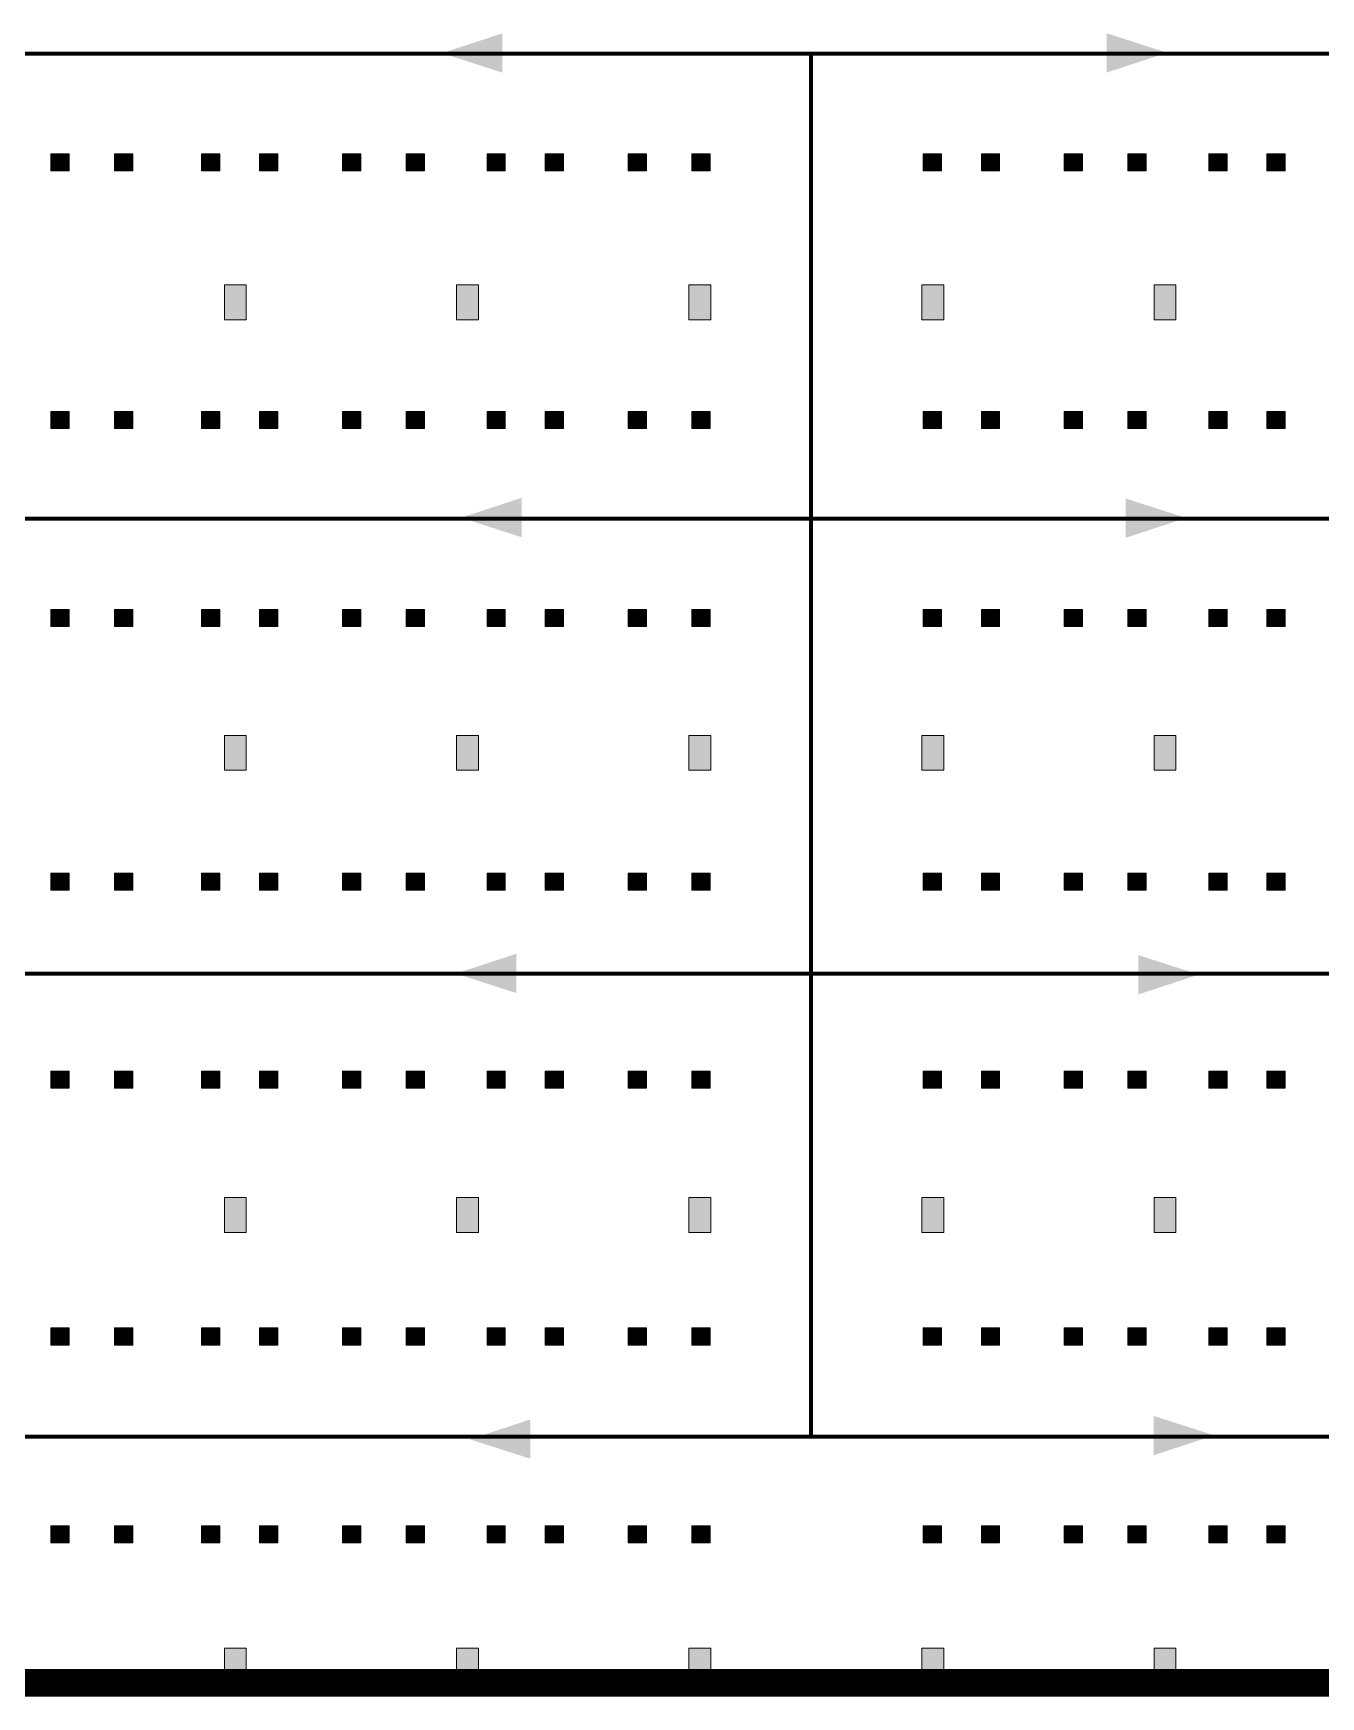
# Model space of a CAD drawing. Header units: millimetres. Extents: x 13810 to 67229, y 12374 to 21950.
# Drawn here: x 37449.4 to 37555.9, y 15050.6 to 15188.4 of the extents above; entities that cross this region are included whole.
import ezdxf

# ---------------------------------------------------------------- set-up
doc = ezdxf.new("R2010")
doc.units = ezdxf.units.MM
doc.layers.add('План_Штампы', color=7, linetype='Continuous')

msp = doc.modelspace()

# ---------------------------------------------------------------- hatches: boundary and pattern name
at = {"lineweight": 0}
h = msp.add_hatch(color=256, dxfattribs=at)
h.dxf.hatch_style = 1
h.paths.add_polyline_path([(37452.33, 15176.99), (37452.33, 15178.41), (37450.82, 15178.41), (37450.82, 15176.99)])
h = msp.add_hatch(color=256, dxfattribs=at)
h.dxf.hatch_style = 1
h.paths.add_polyline_path([(37457.61, 15176.99), (37457.61, 15178.41), (37456.09, 15178.41), (37456.09, 15176.99)])
h = msp.add_hatch(color=256, dxfattribs=at)
h.dxf.hatch_style = 1
h.paths.add_polyline_path([(37464.81, 15176.99), (37464.81, 15178.41), (37463.29, 15178.41), (37463.29, 15176.99)])
h = msp.add_hatch(color=256, dxfattribs=at)
h.dxf.hatch_style = 1
h.paths.add_polyline_path([(37469.62, 15176.99), (37469.62, 15178.41), (37468.1, 15178.41), (37468.1, 15176.99)])
h = msp.add_hatch(color=256, dxfattribs=at)
h.dxf.hatch_style = 1
h.paths.add_polyline_path([(37476.48, 15176.99), (37476.48, 15178.41), (37474.97, 15178.41), (37474.97, 15176.99)])
h = msp.add_hatch(color=256, dxfattribs=at)
h.dxf.hatch_style = 1
h.paths.add_polyline_path([(37481.76, 15176.99), (37481.76, 15178.41), (37480.24, 15178.41), (37480.24, 15176.99)])
h = msp.add_hatch(color=256, dxfattribs=at)
h.dxf.hatch_style = 1
h.paths.add_polyline_path([(37488.44, 15176.99), (37488.44, 15178.41), (37486.93, 15178.41), (37486.93, 15176.99)])
h = msp.add_hatch(color=256, dxfattribs=at)
h.dxf.hatch_style = 1
h.paths.add_polyline_path([(37493.26, 15176.99), (37493.26, 15178.41), (37491.74, 15178.41), (37491.74, 15176.99)])
h = msp.add_hatch(color=256, dxfattribs=at)
h.dxf.hatch_style = 1
h.paths.add_polyline_path([(37500.12, 15176.99), (37500.12, 15178.41), (37498.6, 15178.41), (37498.6, 15176.99)])
h = msp.add_hatch(color=256, dxfattribs=at)
h.dxf.hatch_style = 1
h.paths.add_polyline_path([(37505.39, 15176.99), (37505.39, 15178.41), (37503.87, 15178.41), (37503.87, 15176.99)])
h = msp.add_hatch(color=256, dxfattribs=at)
h.dxf.hatch_style = 1
h.paths.add_polyline_path([(37524.55, 15176.99), (37524.55, 15178.41), (37523.03, 15178.41), (37523.03, 15176.99)])
h = msp.add_hatch(color=256, dxfattribs=at)
h.dxf.hatch_style = 1
h.paths.add_polyline_path([(37529.36, 15176.99), (37529.36, 15178.41), (37527.85, 15178.41), (37527.85, 15176.99)])
h = msp.add_hatch(color=256, dxfattribs=at)
h.dxf.hatch_style = 1
h.paths.add_polyline_path([(37536.22, 15176.99), (37536.22, 15178.41), (37534.71, 15178.41), (37534.71, 15176.99)])
h = msp.add_hatch(color=256, dxfattribs=at)
h.dxf.hatch_style = 1
h.paths.add_polyline_path([(37541.5, 15176.99), (37541.5, 15178.41), (37539.98, 15178.41), (37539.98, 15176.99)])
h = msp.add_hatch(color=256, dxfattribs=at)
h.dxf.hatch_style = 1
h.paths.add_polyline_path([(37548.19, 15176.99), (37548.19, 15178.41), (37546.67, 15178.41), (37546.67, 15176.99)])
h = msp.add_hatch(color=256, dxfattribs=at)
h.dxf.hatch_style = 1
h.paths.add_polyline_path([(37553, 15176.99), (37553, 15178.41), (37551.48, 15178.41), (37551.48, 15176.99)])
h = msp.add_hatch(color=256, dxfattribs=at)
h.dxf.hatch_style = 1
h.paths.add_polyline_path([(37466.98, 15167.55), (37465.18, 15167.55), (37465.18, 15164.66), (37466.98, 15164.66)])
h = msp.add_hatch(color=256, dxfattribs=at)
h.dxf.hatch_style = 1
h.paths.add_polyline_path([(37466.98, 15167.55), (37465.18, 15167.55), (37465.18, 15164.66), (37466.98, 15164.66)])
h = msp.add_hatch(color=256, dxfattribs=at)
h.dxf.hatch_style = 1
h.paths.add_polyline_path([(37486.21, 15167.55), (37484.41, 15167.55), (37484.41, 15164.66), (37486.21, 15164.66)])
h = msp.add_hatch(color=256, dxfattribs=at)
h.dxf.hatch_style = 1
h.paths.add_polyline_path([(37486.21, 15167.55), (37484.41, 15167.55), (37484.41, 15164.66), (37486.21, 15164.66)])
h = msp.add_hatch(color=256, dxfattribs=at)
h.dxf.hatch_style = 1
h.paths.add_polyline_path([(37505.44, 15167.55), (37503.64, 15167.55), (37503.64, 15164.66), (37505.44, 15164.66)])
h = msp.add_hatch(color=256, dxfattribs=at)
h.dxf.hatch_style = 1
h.paths.add_polyline_path([(37505.44, 15167.55), (37503.64, 15167.55), (37503.64, 15164.66), (37505.44, 15164.66)])
h = msp.add_hatch(color=256, dxfattribs=at)
h.dxf.hatch_style = 1
h.paths.add_polyline_path([(37524.73, 15167.55), (37522.93, 15167.55), (37522.93, 15164.66), (37524.73, 15164.66)])
h = msp.add_hatch(color=256, dxfattribs=at)
h.dxf.hatch_style = 1
h.paths.add_polyline_path([(37524.73, 15167.55), (37522.93, 15167.55), (37522.93, 15164.66), (37524.73, 15164.66)])
h = msp.add_hatch(color=256, dxfattribs=at)
h.dxf.hatch_style = 1
h.paths.add_polyline_path([(37543.96, 15167.55), (37542.16, 15167.55), (37542.16, 15164.66), (37543.96, 15164.66)])
h = msp.add_hatch(color=256, dxfattribs=at)
h.dxf.hatch_style = 1
h.paths.add_polyline_path([(37543.96, 15167.55), (37542.16, 15167.55), (37542.16, 15164.66), (37543.96, 15164.66)])
h = msp.add_hatch(color=256, dxfattribs=at)
h.dxf.hatch_style = 1
h.paths.add_polyline_path([(37452.33, 15155.65), (37452.33, 15157.07), (37450.82, 15157.07), (37450.82, 15155.65)])
h = msp.add_hatch(color=256, dxfattribs=at)
h.dxf.hatch_style = 1
h.paths.add_polyline_path([(37457.61, 15155.65), (37457.61, 15157.07), (37456.09, 15157.07), (37456.09, 15155.65)])
h = msp.add_hatch(color=256, dxfattribs=at)
h.dxf.hatch_style = 1
h.paths.add_polyline_path([(37464.81, 15155.65), (37464.81, 15157.07), (37463.29, 15157.07), (37463.29, 15155.65)])
h = msp.add_hatch(color=256, dxfattribs=at)
h.dxf.hatch_style = 1
h.paths.add_polyline_path([(37469.62, 15155.65), (37469.62, 15157.07), (37468.1, 15157.07), (37468.1, 15155.65)])
h = msp.add_hatch(color=256, dxfattribs=at)
h.dxf.hatch_style = 1
h.paths.add_polyline_path([(37476.48, 15155.65), (37476.48, 15157.07), (37474.97, 15157.07), (37474.97, 15155.65)])
h = msp.add_hatch(color=256, dxfattribs=at)
h.dxf.hatch_style = 1
h.paths.add_polyline_path([(37481.76, 15155.65), (37481.76, 15157.07), (37480.24, 15157.07), (37480.24, 15155.65)])
h = msp.add_hatch(color=256, dxfattribs=at)
h.dxf.hatch_style = 1
h.paths.add_polyline_path([(37488.44, 15155.65), (37488.44, 15157.07), (37486.93, 15157.07), (37486.93, 15155.65)])
h = msp.add_hatch(color=256, dxfattribs=at)
h.dxf.hatch_style = 1
h.paths.add_polyline_path([(37493.26, 15155.65), (37493.26, 15157.07), (37491.74, 15157.07), (37491.74, 15155.65)])
h = msp.add_hatch(color=256, dxfattribs=at)
h.dxf.hatch_style = 1
h.paths.add_polyline_path([(37500.12, 15155.65), (37500.12, 15157.07), (37498.6, 15157.07), (37498.6, 15155.65)])
h = msp.add_hatch(color=256, dxfattribs=at)
h.dxf.hatch_style = 1
h.paths.add_polyline_path([(37505.39, 15155.65), (37505.39, 15157.07), (37503.87, 15157.07), (37503.87, 15155.65)])
h = msp.add_hatch(color=256, dxfattribs=at)
h.dxf.hatch_style = 1
h.paths.add_polyline_path([(37524.55, 15155.65), (37524.55, 15157.07), (37523.03, 15157.07), (37523.03, 15155.65)])
h = msp.add_hatch(color=256, dxfattribs=at)
h.dxf.hatch_style = 1
h.paths.add_polyline_path([(37529.36, 15155.65), (37529.36, 15157.07), (37527.85, 15157.07), (37527.85, 15155.65)])
h = msp.add_hatch(color=256, dxfattribs=at)
h.dxf.hatch_style = 1
h.paths.add_polyline_path([(37536.22, 15155.65), (37536.22, 15157.07), (37534.71, 15157.07), (37534.71, 15155.65)])
h = msp.add_hatch(color=256, dxfattribs=at)
h.dxf.hatch_style = 1
h.paths.add_polyline_path([(37541.5, 15155.65), (37541.5, 15157.07), (37539.98, 15157.07), (37539.98, 15155.65)])
h = msp.add_hatch(color=256, dxfattribs=at)
h.dxf.hatch_style = 1
h.paths.add_polyline_path([(37548.19, 15155.65), (37548.19, 15157.07), (37546.67, 15157.07), (37546.67, 15155.65)])
h = msp.add_hatch(color=256, dxfattribs=at)
h.dxf.hatch_style = 1
h.paths.add_polyline_path([(37553, 15155.65), (37553, 15157.07), (37551.48, 15157.07), (37551.48, 15155.65)])
h = msp.add_hatch(color=256, dxfattribs=at)
h.dxf.hatch_style = 1
h.paths.add_polyline_path([(37452.33, 15139.26), (37452.33, 15140.68), (37450.82, 15140.68), (37450.82, 15139.26)])
h = msp.add_hatch(color=256, dxfattribs=at)
h.dxf.hatch_style = 1
h.paths.add_polyline_path([(37457.61, 15139.26), (37457.61, 15140.68), (37456.09, 15140.68), (37456.09, 15139.26)])
h = msp.add_hatch(color=256, dxfattribs=at)
h.dxf.hatch_style = 1
h.paths.add_polyline_path([(37464.81, 15139.26), (37464.81, 15140.68), (37463.29, 15140.68), (37463.29, 15139.26)])
h = msp.add_hatch(color=256, dxfattribs=at)
h.dxf.hatch_style = 1
h.paths.add_polyline_path([(37469.62, 15139.26), (37469.62, 15140.68), (37468.1, 15140.68), (37468.1, 15139.26)])
h = msp.add_hatch(color=256, dxfattribs=at)
h.dxf.hatch_style = 1
h.paths.add_polyline_path([(37476.48, 15139.26), (37476.48, 15140.68), (37474.97, 15140.68), (37474.97, 15139.26)])
h = msp.add_hatch(color=256, dxfattribs=at)
h.dxf.hatch_style = 1
h.paths.add_polyline_path([(37481.76, 15139.26), (37481.76, 15140.68), (37480.24, 15140.68), (37480.24, 15139.26)])
h = msp.add_hatch(color=256, dxfattribs=at)
h.dxf.hatch_style = 1
h.paths.add_polyline_path([(37488.44, 15139.26), (37488.44, 15140.68), (37486.93, 15140.68), (37486.93, 15139.26)])
h = msp.add_hatch(color=256, dxfattribs=at)
h.dxf.hatch_style = 1
h.paths.add_polyline_path([(37493.26, 15139.26), (37493.26, 15140.68), (37491.74, 15140.68), (37491.74, 15139.26)])
h = msp.add_hatch(color=256, dxfattribs=at)
h.dxf.hatch_style = 1
h.paths.add_polyline_path([(37500.12, 15139.26), (37500.12, 15140.68), (37498.6, 15140.68), (37498.6, 15139.26)])
h = msp.add_hatch(color=256, dxfattribs=at)
h.dxf.hatch_style = 1
h.paths.add_polyline_path([(37505.39, 15139.26), (37505.39, 15140.68), (37503.87, 15140.68), (37503.87, 15139.26)])
h = msp.add_hatch(color=256, dxfattribs=at)
h.dxf.hatch_style = 1
h.paths.add_polyline_path([(37524.55, 15139.26), (37524.55, 15140.68), (37523.03, 15140.68), (37523.03, 15139.26)])
h = msp.add_hatch(color=256, dxfattribs=at)
h.dxf.hatch_style = 1
h.paths.add_polyline_path([(37529.36, 15139.26), (37529.36, 15140.68), (37527.85, 15140.68), (37527.85, 15139.26)])
h = msp.add_hatch(color=256, dxfattribs=at)
h.dxf.hatch_style = 1
h.paths.add_polyline_path([(37536.22, 15139.26), (37536.22, 15140.68), (37534.71, 15140.68), (37534.71, 15139.26)])
h = msp.add_hatch(color=256, dxfattribs=at)
h.dxf.hatch_style = 1
h.paths.add_polyline_path([(37541.5, 15139.26), (37541.5, 15140.68), (37539.98, 15140.68), (37539.98, 15139.26)])
h = msp.add_hatch(color=256, dxfattribs=at)
h.dxf.hatch_style = 1
h.paths.add_polyline_path([(37548.19, 15139.26), (37548.19, 15140.68), (37546.67, 15140.68), (37546.67, 15139.26)])
h = msp.add_hatch(color=256, dxfattribs=at)
h.dxf.hatch_style = 1
h.paths.add_polyline_path([(37553, 15139.26), (37553, 15140.68), (37551.48, 15140.68), (37551.48, 15139.26)])
h = msp.add_hatch(color=256, dxfattribs=at)
h.dxf.hatch_style = 1
h.paths.add_polyline_path([(37466.98, 15130.24), (37465.18, 15130.24), (37465.18, 15127.35), (37466.98, 15127.35)])
h = msp.add_hatch(color=256, dxfattribs=at)
h.dxf.hatch_style = 1
h.paths.add_polyline_path([(37486.21, 15130.24), (37484.41, 15130.24), (37484.41, 15127.35), (37486.21, 15127.35)])
h = msp.add_hatch(color=256, dxfattribs=at)
h.dxf.hatch_style = 1
h.paths.add_polyline_path([(37505.44, 15130.24), (37503.64, 15130.24), (37503.64, 15127.35), (37505.44, 15127.35)])
h = msp.add_hatch(color=256, dxfattribs=at)
h.dxf.hatch_style = 1
h.paths.add_polyline_path([(37524.73, 15130.24), (37522.93, 15130.24), (37522.93, 15127.35), (37524.73, 15127.35)])
h = msp.add_hatch(color=256, dxfattribs=at)
h.dxf.hatch_style = 1
h.paths.add_polyline_path([(37543.96, 15130.24), (37542.16, 15130.24), (37542.16, 15127.35), (37543.96, 15127.35)])
h = msp.add_hatch(color=256, dxfattribs=at)
h.dxf.hatch_style = 1
h.paths.add_polyline_path([(37452.33, 15117.41), (37452.33, 15118.83), (37450.82, 15118.83), (37450.82, 15117.41)])
h = msp.add_hatch(color=256, dxfattribs=at)
h.dxf.hatch_style = 1
h.paths.add_polyline_path([(37457.61, 15117.41), (37457.61, 15118.83), (37456.09, 15118.83), (37456.09, 15117.41)])
h = msp.add_hatch(color=256, dxfattribs=at)
h.dxf.hatch_style = 1
h.paths.add_polyline_path([(37464.81, 15117.41), (37464.81, 15118.83), (37463.29, 15118.83), (37463.29, 15117.41)])
h = msp.add_hatch(color=256, dxfattribs=at)
h.dxf.hatch_style = 1
h.paths.add_polyline_path([(37469.62, 15117.41), (37469.62, 15118.83), (37468.1, 15118.83), (37468.1, 15117.41)])
h = msp.add_hatch(color=256, dxfattribs=at)
h.dxf.hatch_style = 1
h.paths.add_polyline_path([(37476.48, 15117.41), (37476.48, 15118.83), (37474.97, 15118.83), (37474.97, 15117.41)])
h = msp.add_hatch(color=256, dxfattribs=at)
h.dxf.hatch_style = 1
h.paths.add_polyline_path([(37481.76, 15117.41), (37481.76, 15118.83), (37480.24, 15118.83), (37480.24, 15117.41)])
h = msp.add_hatch(color=256, dxfattribs=at)
h.dxf.hatch_style = 1
h.paths.add_polyline_path([(37488.44, 15117.41), (37488.44, 15118.83), (37486.93, 15118.83), (37486.93, 15117.41)])
h = msp.add_hatch(color=256, dxfattribs=at)
h.dxf.hatch_style = 1
h.paths.add_polyline_path([(37493.26, 15117.41), (37493.26, 15118.83), (37491.74, 15118.83), (37491.74, 15117.41)])
h = msp.add_hatch(color=256, dxfattribs=at)
h.dxf.hatch_style = 1
h.paths.add_polyline_path([(37500.12, 15117.41), (37500.12, 15118.83), (37498.6, 15118.83), (37498.6, 15117.41)])
h = msp.add_hatch(color=256, dxfattribs=at)
h.dxf.hatch_style = 1
h.paths.add_polyline_path([(37505.39, 15117.41), (37505.39, 15118.83), (37503.87, 15118.83), (37503.87, 15117.41)])
h = msp.add_hatch(color=256, dxfattribs=at)
h.dxf.hatch_style = 1
h.paths.add_polyline_path([(37524.55, 15117.41), (37524.55, 15118.83), (37523.03, 15118.83), (37523.03, 15117.41)])
h = msp.add_hatch(color=256, dxfattribs=at)
h.dxf.hatch_style = 1
h.paths.add_polyline_path([(37529.36, 15117.41), (37529.36, 15118.83), (37527.85, 15118.83), (37527.85, 15117.41)])
h = msp.add_hatch(color=256, dxfattribs=at)
h.dxf.hatch_style = 1
h.paths.add_polyline_path([(37536.22, 15117.41), (37536.22, 15118.83), (37534.71, 15118.83), (37534.71, 15117.41)])
h = msp.add_hatch(color=256, dxfattribs=at)
h.dxf.hatch_style = 1
h.paths.add_polyline_path([(37541.5, 15117.41), (37541.5, 15118.83), (37539.98, 15118.83), (37539.98, 15117.41)])
h = msp.add_hatch(color=256, dxfattribs=at)
h.dxf.hatch_style = 1
h.paths.add_polyline_path([(37548.19, 15117.41), (37548.19, 15118.83), (37546.67, 15118.83), (37546.67, 15117.41)])
h = msp.add_hatch(color=256, dxfattribs=at)
h.dxf.hatch_style = 1
h.paths.add_polyline_path([(37553, 15117.41), (37553, 15118.83), (37551.48, 15118.83), (37551.48, 15117.41)])
h = msp.add_hatch(color=256, dxfattribs=at)
h.dxf.hatch_style = 1
h.paths.add_polyline_path([(37452.33, 15101.02), (37452.33, 15102.44), (37450.82, 15102.44), (37450.82, 15101.02)])
h = msp.add_hatch(color=256, dxfattribs=at)
h.dxf.hatch_style = 1
h.paths.add_polyline_path([(37457.61, 15101.02), (37457.61, 15102.44), (37456.09, 15102.44), (37456.09, 15101.02)])
h = msp.add_hatch(color=256, dxfattribs=at)
h.dxf.hatch_style = 1
h.paths.add_polyline_path([(37464.81, 15101.02), (37464.81, 15102.44), (37463.29, 15102.44), (37463.29, 15101.02)])
h = msp.add_hatch(color=256, dxfattribs=at)
h.dxf.hatch_style = 1
h.paths.add_polyline_path([(37469.62, 15101.02), (37469.62, 15102.44), (37468.1, 15102.44), (37468.1, 15101.02)])
h = msp.add_hatch(color=256, dxfattribs=at)
h.dxf.hatch_style = 1
h.paths.add_polyline_path([(37476.48, 15101.02), (37476.48, 15102.44), (37474.97, 15102.44), (37474.97, 15101.02)])
h = msp.add_hatch(color=256, dxfattribs=at)
h.dxf.hatch_style = 1
h.paths.add_polyline_path([(37481.76, 15101.02), (37481.76, 15102.44), (37480.24, 15102.44), (37480.24, 15101.02)])
h = msp.add_hatch(color=256, dxfattribs=at)
h.dxf.hatch_style = 1
h.paths.add_polyline_path([(37488.44, 15101.02), (37488.44, 15102.44), (37486.93, 15102.44), (37486.93, 15101.02)])
h = msp.add_hatch(color=256, dxfattribs=at)
h.dxf.hatch_style = 1
h.paths.add_polyline_path([(37493.26, 15101.02), (37493.26, 15102.44), (37491.74, 15102.44), (37491.74, 15101.02)])
h = msp.add_hatch(color=256, dxfattribs=at)
h.dxf.hatch_style = 1
h.paths.add_polyline_path([(37500.12, 15101.02), (37500.12, 15102.44), (37498.6, 15102.44), (37498.6, 15101.02)])
h = msp.add_hatch(color=256, dxfattribs=at)
h.dxf.hatch_style = 1
h.paths.add_polyline_path([(37505.39, 15101.02), (37505.39, 15102.44), (37503.87, 15102.44), (37503.87, 15101.02)])
h = msp.add_hatch(color=256, dxfattribs=at)
h.dxf.hatch_style = 1
h.paths.add_polyline_path([(37524.55, 15101.02), (37524.55, 15102.44), (37523.03, 15102.44), (37523.03, 15101.02)])
h = msp.add_hatch(color=256, dxfattribs=at)
h.dxf.hatch_style = 1
h.paths.add_polyline_path([(37529.36, 15101.02), (37529.36, 15102.44), (37527.85, 15102.44), (37527.85, 15101.02)])
h = msp.add_hatch(color=256, dxfattribs=at)
h.dxf.hatch_style = 1
h.paths.add_polyline_path([(37536.22, 15101.02), (37536.22, 15102.44), (37534.71, 15102.44), (37534.71, 15101.02)])
h = msp.add_hatch(color=256, dxfattribs=at)
h.dxf.hatch_style = 1
h.paths.add_polyline_path([(37541.5, 15101.02), (37541.5, 15102.44), (37539.98, 15102.44), (37539.98, 15101.02)])
h = msp.add_hatch(color=256, dxfattribs=at)
h.dxf.hatch_style = 1
h.paths.add_polyline_path([(37548.19, 15101.02), (37548.19, 15102.44), (37546.67, 15102.44), (37546.67, 15101.02)])
h = msp.add_hatch(color=256, dxfattribs=at)
h.dxf.hatch_style = 1
h.paths.add_polyline_path([(37553, 15101.02), (37553, 15102.44), (37551.48, 15102.44), (37551.48, 15101.02)])
h = msp.add_hatch(color=256, dxfattribs=at)
h.dxf.hatch_style = 1
h.paths.add_polyline_path([(37466.98, 15091.97), (37465.18, 15091.97), (37465.18, 15089.08), (37466.98, 15089.08)])
h = msp.add_hatch(color=256, dxfattribs=at)
h.dxf.hatch_style = 1
h.paths.add_polyline_path([(37486.21, 15091.97), (37484.41, 15091.97), (37484.41, 15089.08), (37486.21, 15089.08)])
h = msp.add_hatch(color=256, dxfattribs=at)
h.dxf.hatch_style = 1
h.paths.add_polyline_path([(37505.44, 15091.97), (37503.64, 15091.97), (37503.64, 15089.08), (37505.44, 15089.08)])
h = msp.add_hatch(color=256, dxfattribs=at)
h.dxf.hatch_style = 1
h.paths.add_polyline_path([(37524.73, 15091.97), (37522.93, 15091.97), (37522.93, 15089.08), (37524.73, 15089.08)])
h = msp.add_hatch(color=256, dxfattribs=at)
h.dxf.hatch_style = 1
h.paths.add_polyline_path([(37543.96, 15091.97), (37542.16, 15091.97), (37542.16, 15089.08), (37543.96, 15089.08)])
h = msp.add_hatch(color=256, dxfattribs=at)
h.dxf.hatch_style = 1
h.paths.add_polyline_path([(37452.33, 15079.75), (37452.33, 15081.17), (37450.82, 15081.17), (37450.82, 15079.75)])
h = msp.add_hatch(color=256, dxfattribs=at)
h.dxf.hatch_style = 1
h.paths.add_polyline_path([(37457.61, 15079.75), (37457.61, 15081.17), (37456.09, 15081.17), (37456.09, 15079.75)])
h = msp.add_hatch(color=256, dxfattribs=at)
h.dxf.hatch_style = 1
h.paths.add_polyline_path([(37464.81, 15079.75), (37464.81, 15081.17), (37463.29, 15081.17), (37463.29, 15079.75)])
h = msp.add_hatch(color=256, dxfattribs=at)
h.dxf.hatch_style = 1
h.paths.add_polyline_path([(37469.62, 15079.75), (37469.62, 15081.17), (37468.1, 15081.17), (37468.1, 15079.75)])
h = msp.add_hatch(color=256, dxfattribs=at)
h.dxf.hatch_style = 1
h.paths.add_polyline_path([(37476.48, 15079.75), (37476.48, 15081.17), (37474.97, 15081.17), (37474.97, 15079.75)])
h = msp.add_hatch(color=256, dxfattribs=at)
h.dxf.hatch_style = 1
h.paths.add_polyline_path([(37481.76, 15079.75), (37481.76, 15081.17), (37480.24, 15081.17), (37480.24, 15079.75)])
h = msp.add_hatch(color=256, dxfattribs=at)
h.dxf.hatch_style = 1
h.paths.add_polyline_path([(37488.44, 15079.75), (37488.44, 15081.17), (37486.93, 15081.17), (37486.93, 15079.75)])
h = msp.add_hatch(color=256, dxfattribs=at)
h.dxf.hatch_style = 1
h.paths.add_polyline_path([(37493.26, 15079.75), (37493.26, 15081.17), (37491.74, 15081.17), (37491.74, 15079.75)])
h = msp.add_hatch(color=256, dxfattribs=at)
h.dxf.hatch_style = 1
h.paths.add_polyline_path([(37500.12, 15079.75), (37500.12, 15081.17), (37498.6, 15081.17), (37498.6, 15079.75)])
h = msp.add_hatch(color=256, dxfattribs=at)
h.dxf.hatch_style = 1
h.paths.add_polyline_path([(37505.39, 15079.75), (37505.39, 15081.17), (37503.87, 15081.17), (37503.87, 15079.75)])
h = msp.add_hatch(color=256, dxfattribs=at)
h.dxf.hatch_style = 1
h.paths.add_polyline_path([(37524.55, 15079.75), (37524.55, 15081.17), (37523.03, 15081.17), (37523.03, 15079.75)])
h = msp.add_hatch(color=256, dxfattribs=at)
h.dxf.hatch_style = 1
h.paths.add_polyline_path([(37529.36, 15079.75), (37529.36, 15081.17), (37527.85, 15081.17), (37527.85, 15079.75)])
h = msp.add_hatch(color=256, dxfattribs=at)
h.dxf.hatch_style = 1
h.paths.add_polyline_path([(37536.22, 15079.75), (37536.22, 15081.17), (37534.71, 15081.17), (37534.71, 15079.75)])
h = msp.add_hatch(color=256, dxfattribs=at)
h.dxf.hatch_style = 1
h.paths.add_polyline_path([(37541.5, 15079.75), (37541.5, 15081.17), (37539.98, 15081.17), (37539.98, 15079.75)])
h = msp.add_hatch(color=256, dxfattribs=at)
h.dxf.hatch_style = 1
h.paths.add_polyline_path([(37548.19, 15079.75), (37548.19, 15081.17), (37546.67, 15081.17), (37546.67, 15079.75)])
h = msp.add_hatch(color=256, dxfattribs=at)
h.dxf.hatch_style = 1
h.paths.add_polyline_path([(37553, 15079.75), (37553, 15081.17), (37551.48, 15081.17), (37551.48, 15079.75)])
h = msp.add_hatch(color=256, dxfattribs=at)
h.dxf.hatch_style = 1
h.paths.add_polyline_path([(37452.33, 15063.36), (37452.33, 15064.78), (37450.82, 15064.78), (37450.82, 15063.36)])
h = msp.add_hatch(color=256, dxfattribs=at)
h.dxf.hatch_style = 1
h.paths.add_polyline_path([(37457.61, 15063.36), (37457.61, 15064.78), (37456.09, 15064.78), (37456.09, 15063.36)])
h = msp.add_hatch(color=256, dxfattribs=at)
h.dxf.hatch_style = 1
h.paths.add_polyline_path([(37464.81, 15063.36), (37464.81, 15064.78), (37463.29, 15064.78), (37463.29, 15063.36)])
h = msp.add_hatch(color=256, dxfattribs=at)
h.dxf.hatch_style = 1
h.paths.add_polyline_path([(37469.62, 15063.36), (37469.62, 15064.78), (37468.1, 15064.78), (37468.1, 15063.36)])
h = msp.add_hatch(color=256, dxfattribs=at)
h.dxf.hatch_style = 1
h.paths.add_polyline_path([(37476.48, 15063.36), (37476.48, 15064.78), (37474.97, 15064.78), (37474.97, 15063.36)])
h = msp.add_hatch(color=256, dxfattribs=at)
h.dxf.hatch_style = 1
h.paths.add_polyline_path([(37481.76, 15063.36), (37481.76, 15064.78), (37480.24, 15064.78), (37480.24, 15063.36)])
h = msp.add_hatch(color=256, dxfattribs=at)
h.dxf.hatch_style = 1
h.paths.add_polyline_path([(37488.44, 15063.36), (37488.44, 15064.78), (37486.93, 15064.78), (37486.93, 15063.36)])
h = msp.add_hatch(color=256, dxfattribs=at)
h.dxf.hatch_style = 1
h.paths.add_polyline_path([(37493.26, 15063.36), (37493.26, 15064.78), (37491.74, 15064.78), (37491.74, 15063.36)])
h = msp.add_hatch(color=256, dxfattribs=at)
h.dxf.hatch_style = 1
h.paths.add_polyline_path([(37500.12, 15063.36), (37500.12, 15064.78), (37498.6, 15064.78), (37498.6, 15063.36)])
h = msp.add_hatch(color=256, dxfattribs=at)
h.dxf.hatch_style = 1
h.paths.add_polyline_path([(37505.39, 15063.36), (37505.39, 15064.78), (37503.87, 15064.78), (37503.87, 15063.36)])
h = msp.add_hatch(color=256, dxfattribs=at)
h.dxf.hatch_style = 1
h.paths.add_polyline_path([(37524.55, 15063.36), (37524.55, 15064.78), (37523.03, 15064.78), (37523.03, 15063.36)])
h = msp.add_hatch(color=256, dxfattribs=at)
h.dxf.hatch_style = 1
h.paths.add_polyline_path([(37529.36, 15063.36), (37529.36, 15064.78), (37527.85, 15064.78), (37527.85, 15063.36)])
h = msp.add_hatch(color=256, dxfattribs=at)
h.dxf.hatch_style = 1
h.paths.add_polyline_path([(37536.22, 15063.36), (37536.22, 15064.78), (37534.71, 15064.78), (37534.71, 15063.36)])
h = msp.add_hatch(color=256, dxfattribs=at)
h.dxf.hatch_style = 1
h.paths.add_polyline_path([(37541.5, 15063.36), (37541.5, 15064.78), (37539.98, 15064.78), (37539.98, 15063.36)])
h = msp.add_hatch(color=256, dxfattribs=at)
h.dxf.hatch_style = 1
h.paths.add_polyline_path([(37548.19, 15063.36), (37548.19, 15064.78), (37546.67, 15064.78), (37546.67, 15063.36)])
h = msp.add_hatch(color=256, dxfattribs=at)
h.dxf.hatch_style = 1
h.paths.add_polyline_path([(37553, 15063.36), (37553, 15064.78), (37551.48, 15064.78), (37551.48, 15063.36)])
h = msp.add_hatch(color=256, dxfattribs=at)
h.dxf.hatch_style = 1
h.paths.add_polyline_path([(37466.98, 15054.65), (37465.18, 15054.65), (37465.18, 15051.77), (37466.98, 15051.77)])
h = msp.add_hatch(color=256, dxfattribs=at)
h.dxf.hatch_style = 1
h.paths.add_polyline_path([(37486.21, 15054.65), (37484.41, 15054.65), (37484.41, 15051.77), (37486.21, 15051.77)])
h = msp.add_hatch(color=256, dxfattribs=at)
h.dxf.hatch_style = 1
h.paths.add_polyline_path([(37505.44, 15054.65), (37503.64, 15054.65), (37503.64, 15051.77), (37505.44, 15051.77)])
h = msp.add_hatch(color=256, dxfattribs=at)
h.dxf.hatch_style = 1
h.paths.add_polyline_path([(37524.73, 15054.65), (37522.93, 15054.65), (37522.93, 15051.77), (37524.73, 15051.77)])
h = msp.add_hatch(color=256, dxfattribs=at)
h.dxf.hatch_style = 1
h.paths.add_polyline_path([(37543.96, 15054.65), (37542.16, 15054.65), (37542.16, 15051.77), (37543.96, 15051.77)])

# ---------------------------------------------------------------- linework, layer by layer
at = {"color": 126, "lineweight": 100, "true_color": 0x008754}
for points in [[(37513.72, 15186.71), (37513.72, 15072.15), (37316.91, 15072.15), (37316.91, 15084.73), (37295.05, 15084.73)], [(37316.91, 15140.37), (37316.91, 15186.71), (37712.81, 15186.71), (37712.81, 15072.15), (37513.72, 15072.15)], [(37316.91, 15148.19), (37712.81, 15148.19)], [(37316.91, 15110.53), (37712.81, 15110.53)]]:
    msp.add_lwpolyline(points, dxfattribs=at)
at = {"lineweight": 0}
for points in [[(37450.82, 15176.99), (37452.33, 15176.99), (37452.33, 15178.41), (37450.82, 15178.41), (37450.82, 15176.99)], [(37456.09, 15176.99), (37457.61, 15176.99), (37457.61, 15178.41), (37456.09, 15178.41), (37456.09, 15176.99)], [(37463.29, 15176.99), (37464.81, 15176.99), (37464.81, 15178.41), (37463.29, 15178.41), (37463.29, 15176.99)], [(37468.1, 15176.99), (37469.62, 15176.99), (37469.62, 15178.41), (37468.1, 15178.41), (37468.1, 15176.99)], [(37474.97, 15176.99), (37476.48, 15176.99), (37476.48, 15178.41), (37474.97, 15178.41), (37474.97, 15176.99)], [(37480.24, 15176.99), (37481.76, 15176.99), (37481.76, 15178.41), (37480.24, 15178.41), (37480.24, 15176.99)], [(37486.93, 15176.99), (37488.44, 15176.99), (37488.44, 15178.41), (37486.93, 15178.41), (37486.93, 15176.99)], [(37491.74, 15176.99), (37493.26, 15176.99), (37493.26, 15178.41), (37491.74, 15178.41), (37491.74, 15176.99)], [(37498.6, 15176.99), (37500.12, 15176.99), (37500.12, 15178.41), (37498.6, 15178.41), (37498.6, 15176.99)], [(37503.87, 15176.99), (37505.39, 15176.99), (37505.39, 15178.41), (37503.87, 15178.41), (37503.87, 15176.99)], [(37523.03, 15176.99), (37524.55, 15176.99), (37524.55, 15178.41), (37523.03, 15178.41), (37523.03, 15176.99)], [(37527.85, 15176.99), (37529.36, 15176.99), (37529.36, 15178.41), (37527.85, 15178.41), (37527.85, 15176.99)], [(37534.71, 15176.99), (37536.22, 15176.99), (37536.22, 15178.41), (37534.71, 15178.41), (37534.71, 15176.99)], [(37539.98, 15176.99), (37541.5, 15176.99), (37541.5, 15178.41), (37539.98, 15178.41), (37539.98, 15176.99)], [(37546.67, 15176.99), (37548.19, 15176.99), (37548.19, 15178.41), (37546.67, 15178.41), (37546.67, 15176.99)], [(37551.48, 15176.99), (37553, 15176.99), (37553, 15178.41), (37551.48, 15178.41), (37551.48, 15176.99)], [(37466.98, 15164.66), (37465.18, 15164.66), (37465.18, 15167.55), (37466.98, 15167.55), (37466.98, 15164.66)], [(37466.98, 15164.66), (37465.18, 15164.66), (37465.18, 15167.55), (37466.98, 15167.55), (37466.98, 15164.66)], [(37486.21, 15164.66), (37484.41, 15164.66), (37484.41, 15167.55), (37486.21, 15167.55), (37486.21, 15164.66)], [(37486.21, 15164.66), (37484.41, 15164.66), (37484.41, 15167.55), (37486.21, 15167.55), (37486.21, 15164.66)], [(37505.44, 15164.66), (37503.64, 15164.66), (37503.64, 15167.55), (37505.44, 15167.55), (37505.44, 15164.66)], [(37505.44, 15164.66), (37503.64, 15164.66), (37503.64, 15167.55), (37505.44, 15167.55), (37505.44, 15164.66)], [(37524.73, 15164.66), (37522.93, 15164.66), (37522.93, 15167.55), (37524.73, 15167.55), (37524.73, 15164.66)], [(37524.73, 15164.66), (37522.93, 15164.66), (37522.93, 15167.55), (37524.73, 15167.55), (37524.73, 15164.66)], [(37543.96, 15164.66), (37542.16, 15164.66), (37542.16, 15167.55), (37543.96, 15167.55), (37543.96, 15164.66)], [(37543.96, 15164.66), (37542.16, 15164.66), (37542.16, 15167.55), (37543.96, 15167.55), (37543.96, 15164.66)], [(37450.82, 15155.65), (37452.33, 15155.65), (37452.33, 15157.07), (37450.82, 15157.07), (37450.82, 15155.65)], [(37456.09, 15155.65), (37457.61, 15155.65), (37457.61, 15157.07), (37456.09, 15157.07), (37456.09, 15155.65)], [(37463.29, 15155.65), (37464.81, 15155.65), (37464.81, 15157.07), (37463.29, 15157.07), (37463.29, 15155.65)], [(37468.1, 15155.65), (37469.62, 15155.65), (37469.62, 15157.07), (37468.1, 15157.07), (37468.1, 15155.65)], [(37474.97, 15155.65), (37476.48, 15155.65), (37476.48, 15157.07), (37474.97, 15157.07), (37474.97, 15155.65)], [(37480.24, 15155.65), (37481.76, 15155.65), (37481.76, 15157.07), (37480.24, 15157.07), (37480.24, 15155.65)], [(37486.93, 15155.65), (37488.44, 15155.65), (37488.44, 15157.07), (37486.93, 15157.07), (37486.93, 15155.65)], [(37491.74, 15155.65), (37493.26, 15155.65), (37493.26, 15157.07), (37491.74, 15157.07), (37491.74, 15155.65)], [(37498.6, 15155.65), (37500.12, 15155.65), (37500.12, 15157.07), (37498.6, 15157.07), (37498.6, 15155.65)], [(37503.87, 15155.65), (37505.39, 15155.65), (37505.39, 15157.07), (37503.87, 15157.07), (37503.87, 15155.65)], [(37523.03, 15155.65), (37524.55, 15155.65), (37524.55, 15157.07), (37523.03, 15157.07), (37523.03, 15155.65)], [(37527.85, 15155.65), (37529.36, 15155.65), (37529.36, 15157.07), (37527.85, 15157.07), (37527.85, 15155.65)], [(37534.71, 15155.65), (37536.22, 15155.65), (37536.22, 15157.07), (37534.71, 15157.07), (37534.71, 15155.65)], [(37539.98, 15155.65), (37541.5, 15155.65), (37541.5, 15157.07), (37539.98, 15157.07), (37539.98, 15155.65)], [(37546.67, 15155.65), (37548.19, 15155.65), (37548.19, 15157.07), (37546.67, 15157.07), (37546.67, 15155.65)], [(37551.48, 15155.65), (37553, 15155.65), (37553, 15157.07), (37551.48, 15157.07), (37551.48, 15155.65)], [(37450.82, 15139.26), (37452.33, 15139.26), (37452.33, 15140.68), (37450.82, 15140.68), (37450.82, 15139.26)], [(37456.09, 15139.26), (37457.61, 15139.26), (37457.61, 15140.68), (37456.09, 15140.68), (37456.09, 15139.26)], [(37463.29, 15139.26), (37464.81, 15139.26), (37464.81, 15140.68), (37463.29, 15140.68), (37463.29, 15139.26)], [(37468.1, 15139.26), (37469.62, 15139.26), (37469.62, 15140.68), (37468.1, 15140.68), (37468.1, 15139.26)], [(37474.97, 15139.26), (37476.48, 15139.26), (37476.48, 15140.68), (37474.97, 15140.68), (37474.97, 15139.26)], [(37480.24, 15139.26), (37481.76, 15139.26), (37481.76, 15140.68), (37480.24, 15140.68), (37480.24, 15139.26)], [(37486.93, 15139.26), (37488.44, 15139.26), (37488.44, 15140.68), (37486.93, 15140.68), (37486.93, 15139.26)], [(37491.74, 15139.26), (37493.26, 15139.26), (37493.26, 15140.68), (37491.74, 15140.68), (37491.74, 15139.26)], [(37498.6, 15139.26), (37500.12, 15139.26), (37500.12, 15140.68), (37498.6, 15140.68), (37498.6, 15139.26)], [(37503.87, 15139.26), (37505.39, 15139.26), (37505.39, 15140.68), (37503.87, 15140.68), (37503.87, 15139.26)], [(37523.03, 15139.26), (37524.55, 15139.26), (37524.55, 15140.68), (37523.03, 15140.68), (37523.03, 15139.26)], [(37527.85, 15139.26), (37529.36, 15139.26), (37529.36, 15140.68), (37527.85, 15140.68), (37527.85, 15139.26)], [(37534.71, 15139.26), (37536.22, 15139.26), (37536.22, 15140.68), (37534.71, 15140.68), (37534.71, 15139.26)], [(37539.98, 15139.26), (37541.5, 15139.26), (37541.5, 15140.68), (37539.98, 15140.68), (37539.98, 15139.26)], [(37546.67, 15139.26), (37548.19, 15139.26), (37548.19, 15140.68), (37546.67, 15140.68), (37546.67, 15139.26)], [(37551.48, 15139.26), (37553, 15139.26), (37553, 15140.68), (37551.48, 15140.68), (37551.48, 15139.26)], [(37466.98, 15127.35), (37465.18, 15127.35), (37465.18, 15130.24), (37466.98, 15130.24), (37466.98, 15127.35)], [(37486.21, 15127.35), (37484.41, 15127.35), (37484.41, 15130.24), (37486.21, 15130.24), (37486.21, 15127.35)], [(37505.44, 15127.35), (37503.64, 15127.35), (37503.64, 15130.24), (37505.44, 15130.24), (37505.44, 15127.35)], [(37524.73, 15127.35), (37522.93, 15127.35), (37522.93, 15130.24), (37524.73, 15130.24), (37524.73, 15127.35)], [(37543.96, 15127.35), (37542.16, 15127.35), (37542.16, 15130.24), (37543.96, 15130.24), (37543.96, 15127.35)], [(37450.82, 15117.41), (37452.33, 15117.41), (37452.33, 15118.83), (37450.82, 15118.83), (37450.82, 15117.41)], [(37456.09, 15117.41), (37457.61, 15117.41), (37457.61, 15118.83), (37456.09, 15118.83), (37456.09, 15117.41)], [(37463.29, 15117.41), (37464.81, 15117.41), (37464.81, 15118.83), (37463.29, 15118.83), (37463.29, 15117.41)], [(37468.1, 15117.41), (37469.62, 15117.41), (37469.62, 15118.83), (37468.1, 15118.83), (37468.1, 15117.41)], [(37474.97, 15117.41), (37476.48, 15117.41), (37476.48, 15118.83), (37474.97, 15118.83), (37474.97, 15117.41)], [(37480.24, 15117.41), (37481.76, 15117.41), (37481.76, 15118.83), (37480.24, 15118.83), (37480.24, 15117.41)], [(37486.93, 15117.41), (37488.44, 15117.41), (37488.44, 15118.83), (37486.93, 15118.83), (37486.93, 15117.41)], [(37491.74, 15117.41), (37493.26, 15117.41), (37493.26, 15118.83), (37491.74, 15118.83), (37491.74, 15117.41)], [(37498.6, 15117.41), (37500.12, 15117.41), (37500.12, 15118.83), (37498.6, 15118.83), (37498.6, 15117.41)], [(37503.87, 15117.41), (37505.39, 15117.41), (37505.39, 15118.83), (37503.87, 15118.83), (37503.87, 15117.41)], [(37523.03, 15117.41), (37524.55, 15117.41), (37524.55, 15118.83), (37523.03, 15118.83), (37523.03, 15117.41)], [(37527.85, 15117.41), (37529.36, 15117.41), (37529.36, 15118.83), (37527.85, 15118.83), (37527.85, 15117.41)], [(37534.71, 15117.41), (37536.22, 15117.41), (37536.22, 15118.83), (37534.71, 15118.83), (37534.71, 15117.41)], [(37539.98, 15117.41), (37541.5, 15117.41), (37541.5, 15118.83), (37539.98, 15118.83), (37539.98, 15117.41)], [(37546.67, 15117.41), (37548.19, 15117.41), (37548.19, 15118.83), (37546.67, 15118.83), (37546.67, 15117.41)], [(37551.48, 15117.41), (37553, 15117.41), (37553, 15118.83), (37551.48, 15118.83), (37551.48, 15117.41)], [(37450.82, 15101.02), (37452.33, 15101.02), (37452.33, 15102.44), (37450.82, 15102.44), (37450.82, 15101.02)], [(37456.09, 15101.02), (37457.61, 15101.02), (37457.61, 15102.44), (37456.09, 15102.44), (37456.09, 15101.02)], [(37463.29, 15101.02), (37464.81, 15101.02), (37464.81, 15102.44), (37463.29, 15102.44), (37463.29, 15101.02)], [(37468.1, 15101.02), (37469.62, 15101.02), (37469.62, 15102.44), (37468.1, 15102.44), (37468.1, 15101.02)], [(37474.97, 15101.02), (37476.48, 15101.02), (37476.48, 15102.44), (37474.97, 15102.44), (37474.97, 15101.02)], [(37480.24, 15101.02), (37481.76, 15101.02), (37481.76, 15102.44), (37480.24, 15102.44), (37480.24, 15101.02)], [(37486.93, 15101.02), (37488.44, 15101.02), (37488.44, 15102.44), (37486.93, 15102.44), (37486.93, 15101.02)], [(37491.74, 15101.02), (37493.26, 15101.02), (37493.26, 15102.44), (37491.74, 15102.44), (37491.74, 15101.02)], [(37498.6, 15101.02), (37500.12, 15101.02), (37500.12, 15102.44), (37498.6, 15102.44), (37498.6, 15101.02)], [(37503.87, 15101.02), (37505.39, 15101.02), (37505.39, 15102.44), (37503.87, 15102.44), (37503.87, 15101.02)], [(37523.03, 15101.02), (37524.55, 15101.02), (37524.55, 15102.44), (37523.03, 15102.44), (37523.03, 15101.02)], [(37527.85, 15101.02), (37529.36, 15101.02), (37529.36, 15102.44), (37527.85, 15102.44), (37527.85, 15101.02)], [(37534.71, 15101.02), (37536.22, 15101.02), (37536.22, 15102.44), (37534.71, 15102.44), (37534.71, 15101.02)], [(37539.98, 15101.02), (37541.5, 15101.02), (37541.5, 15102.44), (37539.98, 15102.44), (37539.98, 15101.02)], [(37546.67, 15101.02), (37548.19, 15101.02), (37548.19, 15102.44), (37546.67, 15102.44), (37546.67, 15101.02)], [(37551.48, 15101.02), (37553, 15101.02), (37553, 15102.44), (37551.48, 15102.44), (37551.48, 15101.02)], [(37466.98, 15089.08), (37465.18, 15089.08), (37465.18, 15091.97), (37466.98, 15091.97), (37466.98, 15089.08)], [(37486.21, 15089.08), (37484.41, 15089.08), (37484.41, 15091.97), (37486.21, 15091.97), (37486.21, 15089.08)], [(37505.44, 15089.08), (37503.64, 15089.08), (37503.64, 15091.97), (37505.44, 15091.97), (37505.44, 15089.08)], [(37524.73, 15089.08), (37522.93, 15089.08), (37522.93, 15091.97), (37524.73, 15091.97), (37524.73, 15089.08)], [(37543.96, 15089.08), (37542.16, 15089.08), (37542.16, 15091.97), (37543.96, 15091.97), (37543.96, 15089.08)], [(37450.82, 15079.75), (37452.33, 15079.75), (37452.33, 15081.17), (37450.82, 15081.17), (37450.82, 15079.75)], [(37456.09, 15079.75), (37457.61, 15079.75), (37457.61, 15081.17), (37456.09, 15081.17), (37456.09, 15079.75)], [(37463.29, 15079.75), (37464.81, 15079.75), (37464.81, 15081.17), (37463.29, 15081.17), (37463.29, 15079.75)], [(37468.1, 15079.75), (37469.62, 15079.75), (37469.62, 15081.17), (37468.1, 15081.17), (37468.1, 15079.75)], [(37474.97, 15079.75), (37476.48, 15079.75), (37476.48, 15081.17), (37474.97, 15081.17), (37474.97, 15079.75)], [(37480.24, 15079.75), (37481.76, 15079.75), (37481.76, 15081.17), (37480.24, 15081.17), (37480.24, 15079.75)], [(37486.93, 15079.75), (37488.44, 15079.75), (37488.44, 15081.17), (37486.93, 15081.17), (37486.93, 15079.75)], [(37491.74, 15079.75), (37493.26, 15079.75), (37493.26, 15081.17), (37491.74, 15081.17), (37491.74, 15079.75)], [(37498.6, 15079.75), (37500.12, 15079.75), (37500.12, 15081.17), (37498.6, 15081.17), (37498.6, 15079.75)], [(37503.87, 15079.75), (37505.39, 15079.75), (37505.39, 15081.17), (37503.87, 15081.17), (37503.87, 15079.75)], [(37523.03, 15079.75), (37524.55, 15079.75), (37524.55, 15081.17), (37523.03, 15081.17), (37523.03, 15079.75)], [(37527.85, 15079.75), (37529.36, 15079.75), (37529.36, 15081.17), (37527.85, 15081.17), (37527.85, 15079.75)], [(37534.71, 15079.75), (37536.22, 15079.75), (37536.22, 15081.17), (37534.71, 15081.17), (37534.71, 15079.75)], [(37539.98, 15079.75), (37541.5, 15079.75), (37541.5, 15081.17), (37539.98, 15081.17), (37539.98, 15079.75)], [(37546.67, 15079.75), (37548.19, 15079.75), (37548.19, 15081.17), (37546.67, 15081.17), (37546.67, 15079.75)], [(37551.48, 15079.75), (37553, 15079.75), (37553, 15081.17), (37551.48, 15081.17), (37551.48, 15079.75)], [(37450.82, 15063.36), (37452.33, 15063.36), (37452.33, 15064.78), (37450.82, 15064.78), (37450.82, 15063.36)], [(37456.09, 15063.36), (37457.61, 15063.36), (37457.61, 15064.78), (37456.09, 15064.78), (37456.09, 15063.36)], [(37463.29, 15063.36), (37464.81, 15063.36), (37464.81, 15064.78), (37463.29, 15064.78), (37463.29, 15063.36)], [(37468.1, 15063.36), (37469.62, 15063.36), (37469.62, 15064.78), (37468.1, 15064.78), (37468.1, 15063.36)], [(37474.97, 15063.36), (37476.48, 15063.36), (37476.48, 15064.78), (37474.97, 15064.78), (37474.97, 15063.36)], [(37480.24, 15063.36), (37481.76, 15063.36), (37481.76, 15064.78), (37480.24, 15064.78), (37480.24, 15063.36)], [(37486.93, 15063.36), (37488.44, 15063.36), (37488.44, 15064.78), (37486.93, 15064.78), (37486.93, 15063.36)], [(37491.74, 15063.36), (37493.26, 15063.36), (37493.26, 15064.78), (37491.74, 15064.78), (37491.74, 15063.36)], [(37498.6, 15063.36), (37500.12, 15063.36), (37500.12, 15064.78), (37498.6, 15064.78), (37498.6, 15063.36)], [(37503.87, 15063.36), (37505.39, 15063.36), (37505.39, 15064.78), (37503.87, 15064.78), (37503.87, 15063.36)], [(37523.03, 15063.36), (37524.55, 15063.36), (37524.55, 15064.78), (37523.03, 15064.78), (37523.03, 15063.36)], [(37527.85, 15063.36), (37529.36, 15063.36), (37529.36, 15064.78), (37527.85, 15064.78), (37527.85, 15063.36)], [(37534.71, 15063.36), (37536.22, 15063.36), (37536.22, 15064.78), (37534.71, 15064.78), (37534.71, 15063.36)], [(37539.98, 15063.36), (37541.5, 15063.36), (37541.5, 15064.78), (37539.98, 15064.78), (37539.98, 15063.36)], [(37546.67, 15063.36), (37548.19, 15063.36), (37548.19, 15064.78), (37546.67, 15064.78), (37546.67, 15063.36)], [(37551.48, 15063.36), (37553, 15063.36), (37553, 15064.78), (37551.48, 15064.78), (37551.48, 15063.36)], [(37466.98, 15051.77), (37465.18, 15051.77), (37465.18, 15054.65), (37466.98, 15054.65), (37466.98, 15051.77)], [(37486.21, 15051.77), (37484.41, 15051.77), (37484.41, 15054.65), (37486.21, 15054.65), (37486.21, 15051.77)], [(37505.44, 15051.77), (37503.64, 15051.77), (37503.64, 15054.65), (37505.44, 15054.65), (37505.44, 15051.77)], [(37524.73, 15051.77), (37522.93, 15051.77), (37522.93, 15054.65), (37524.73, 15054.65), (37524.73, 15051.77)], [(37543.96, 15051.77), (37542.16, 15051.77), (37542.16, 15054.65), (37543.96, 15054.65), (37543.96, 15051.77)]]:
    msp.add_lwpolyline(points, dxfattribs=at)
at = {"lineweight": 0, "const_width": 2.29}
msp.add_lwpolyline([(37306.32, 15051.77), (37748.56, 15051.77)], dxfattribs=at)
at = {"layer": 'План_Штампы', "color": 126, "true_color": 0x008754}
for points in [[(37488.2, 15188.39), (37488.2, 15185.13), (37483.19, 15186.74)], [(37538.22, 15185.13), (37538.22, 15188.39), (37543.23, 15186.78)], [(37489.8, 15149.92), (37489.79, 15146.65), (37484.78, 15148.27)], [(37539.79, 15146.6), (37539.79, 15149.86), (37544.8, 15148.25)], [(37489.36, 15112.16), (37489.35, 15108.9), (37484.35, 15110.51)], [(37540.84, 15108.78), (37540.84, 15112.05), (37545.85, 15110.43)], [(37490.52, 15073.59), (37490.52, 15070.33), (37485.51, 15071.94)], [(37542.1, 15070.62), (37542.11, 15073.88), (37547.12, 15072.27)]]:
    msp.add_solid(points, dxfattribs=at)

doc.saveas('drawing.dxf')
